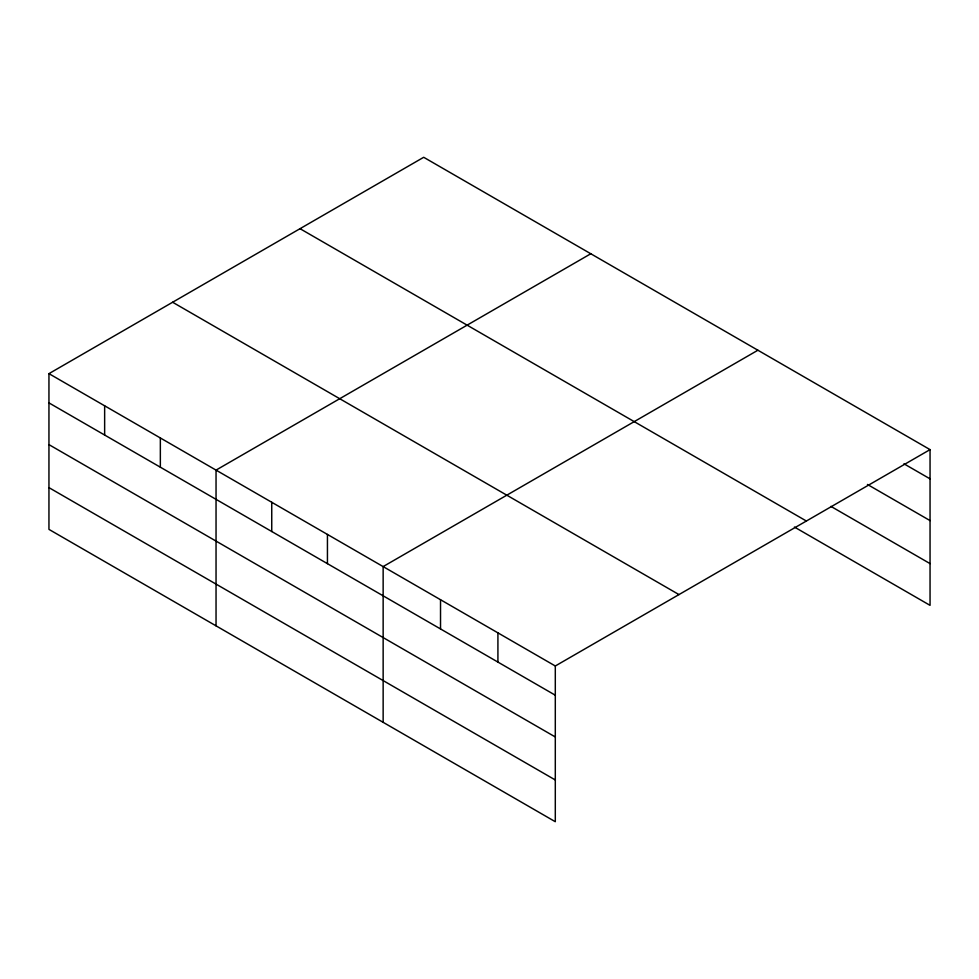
<?xml version="1.0" encoding="UTF-8"?>
<svg xmlns="http://www.w3.org/2000/svg" width="979" height="979" viewBox="0 0 979 979"><rect width="100%" height="100%" fill="white"/><g stroke="black" fill="none" stroke-linecap="round" stroke-linejoin="round"><path stroke-width="1.47" d="M555.301 736.967L555.301 665.989L48.95 373.648L48.95 529.382L555.301 821.711L555.301 736.967L48.95 444.625M794.41 527.045L930.05 605.352L930.05 449.618L423.699 157.289L48.95 373.648M590.79 253.757L216.041 470.116L216.041 625.85M757.893 350.225L383.144 566.584L383.144 722.318M555.301 665.989L930.05 449.618M903.96 463.801L930.05 478.853M867.443 484.458L930.05 520.595M830.926 506.388L930.05 563.61M300.027 228.682L806.378 521.024M172.622 302.242L678.973 594.583M48.95 402.883L555.301 695.212M48.95 487.628L555.301 779.969M497.919 632.85L497.919 662.085M440.526 599.723L440.526 628.959M327.439 534.436L327.439 563.659M271.746 502.276L271.746 531.511M160.348 437.956L160.348 467.191M104.643 405.808L104.643 435.031"/></g></svg>
